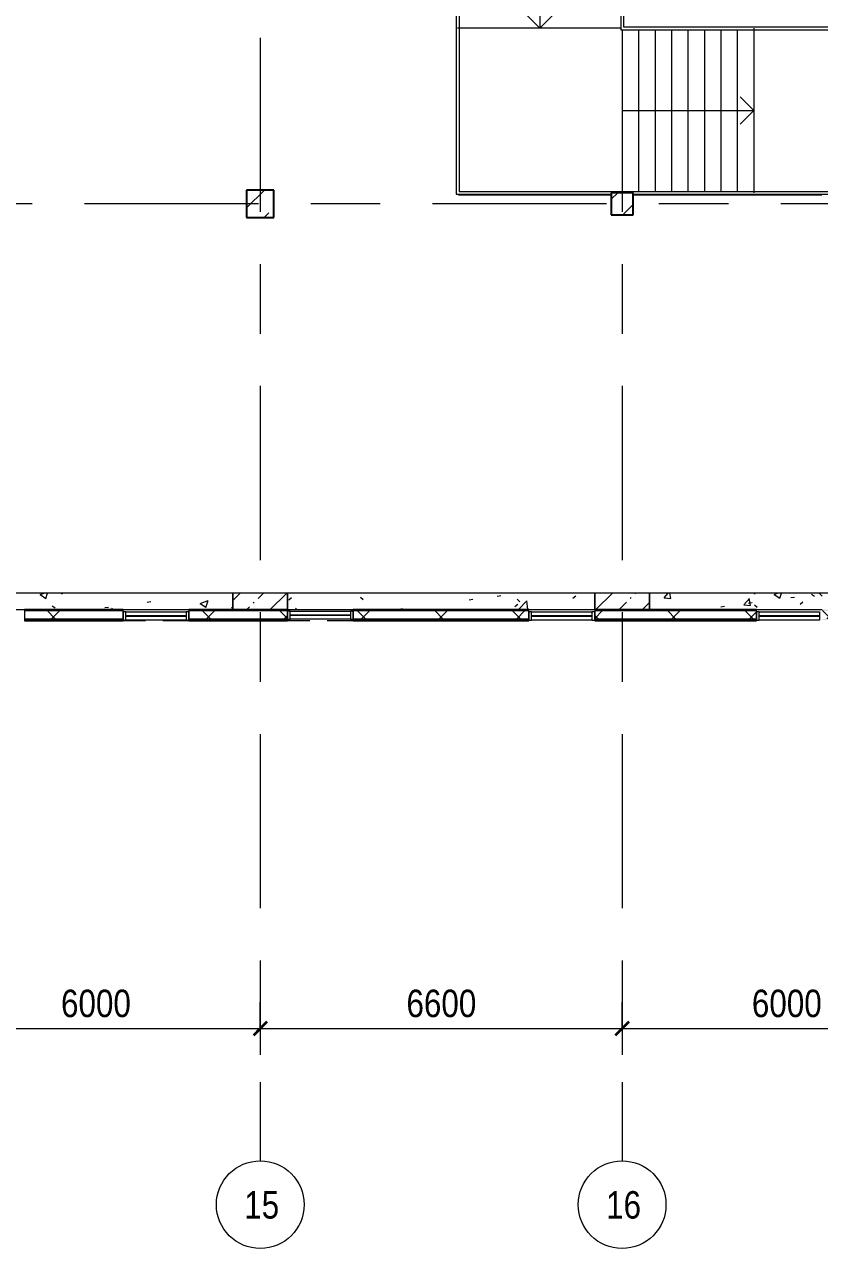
# Model space of a CAD drawing. Header units: millimetres. Extents: x 92932 to 275892, y -43515 to 30371.
# Drawn here: x 124632 to 139132, y -43338 to -21013 of the extents above; entities that cross this region are included whole.
import ezdxf

# ---------------------------------------------------------------- set-up
doc = ezdxf.new("R2010")
doc.units = ezdxf.units.MM
doc.linetypes.add('Осевые', pattern=[6350, 1270, -952.5, 3175, -952.5])
doc.linetypes.add('Сверху', pattern=[793.75, 476.25, -317.5])
for name, color, linetype, lineweight in [('Импосты витража', 7, 'Continuous', 9), ('Импосты витража-1', 7, 'Continuous', 18), ('Колонны', 7, 'Continuous', 9), ('Колонны-1', 7, 'Continuous', 25), ('Контуры', 7, 'Continuous', 9), ('Линии подступенков-1', 7, 'Continuous', 9), ('Линии свеса', 7, 'Continuous', 9), ('Общие ребра', 7, 'Continuous', 9), ('Ограждение', 7, 'Continuous', 9), ('Окна', 7, 'Continuous', 9), ('Окна-1', 7, 'Сверху', 9), ('Оси', 7, 'Continuous', 9), ('Оси-1', 7, 'Осевые', 9), ('Оси-2', 7, 'Continuous', 18), ('Поручни', 7, 'Continuous', 9), ('Размеры', 7, 'Continuous', 9), ('Размеры-200', 7, 'Continuous', 9), ('Стены-1', 7, 'Continuous', 18), ('Стрелки вверх', 7, 'Continuous', 9), ('Штриховка разреза-1', 7, 'Continuous', 9)]:
    doc.layers.add(name, color=color, linetype=linetype, lineweight=lineweight)
doc.styles.add('Arial Narrow', font='Arial Narrow.ttf', dxfattribs={"height": 500})
doc.dimstyles.new('Диагональ_-_2_5_мм_Arial_narrow', dxfattribs={"dimscale": 304.8, "dimtxt": 511.715487, "dimasz": 0.787402, "dimexe": 1.574803, "dimexo": 0.0625, "dimgap": 0.19685, "dimtad": 1, "dimdec": 0, "dimzin": 0, "dimdsep": 46, "dimtxsty": 'Arial Narrow', "dimblk1": 'OBLIQUE', "dimblk2": 'OBLIQUE', "dimsah": 1, "dimcen": 0.09, "dimdle": 1.574803, "dimazin": 0, "dimtfac": 1, "dimtdec": 4, "dimtix": 1, "dimtmove": 0, "dimatfit": 3, "dimfxl": 1.574803, "dimfxlon": 1, "dimtvp": 1, "dimtolj": 1, "dimtzin": 0, "dimarcsym": 2})
pattern_1 = [(45, (0, 0), (-424.264, 424.264), [600, -100, 20, -100]), (45, (0, 424), (-424.264, 424.264), [])]
pattern_2 = [(50, (0, 0), (1457.472, -127.512), [152.4, -1676.4]), (355, (0, 0), (-281.942, 1528.454), [121.92, -1341.12]), (100.451, (121.5, -10.6), (1175.541, 1400.933), [129.52, -1424.721]), (46.184, (0, 406.4), (2168.632, -336.342), [228.6, -2514.6]), (96.636, (180.7, 378.4), (1899.22, 1979.42), [194.28, -2137.08]), (351.184, (0, 406.4), (1899.24, 1979.402), [182.88, -2011.68]), (21, (203.2, 304.8), (1212.915, -818.121), [152.4, -1676.4]), (326, (203.2, 304.8), (494.417, 1473.504), [121.92, -1341.12]), (71.451, (304.3, 236.6), (1707.337, 655.37), [129.52, -1424.721]), (37.5, (0, 0), (24.7094, 676.4402), [67.056, -1257.808, 67.056, -1294.384, -1346.2]), (37.5, (0, 0), (24.7094, 676.4402), [-2686.304, 67.056, -1279.144]), (7.5, (0, 0), (534.5577, 801.4443), [67.056, -709.168, 67.056, -1227.328, -513.08]), (7.5, (0, 0), (534.5577, 801.4443), [-2070.608, 67.056, -446.024]), (327.5, (-453.14, 0), (1084.7275, -45.8312), [67.056, -440.944, 67.056, -1517.904, -2103.12]), (327.5, (-453.14, 0), (1084.7275, -45.8312), [-2092.96, 67.056, -2036.064]), (317.5, (-656.3, 0), (1185.0347, 203.4135), [67.056, -593.344, 67.056, -985.52, -1493.52]), (317.5, (-656.3, 0), (1185.0347, 203.4135), [-1712.976, 67.056, -1426.464])]
pattern_3 = [(0, (0, 0), (812.8, 203.2), [67.056, -542.544, 67.056, -542.544, -3251.2]), (0, (0, 0), (812.8, 203.2), [-1219.2, 67.056, -1152.144, 67.056, -542.544, -1422.4]), (0, (0, 0), (812.8, 203.2), [-3048, 67.056, -339.344, 67.056, -948.944]), (120, (304.8, 101.6), (-582.37636, 602.30545), [67.056, -542.544, 67.056, -542.544, -3251.2]), (120, (304.8, 101.6), (-582.37636, 602.30545), [-1219.2, 67.056, -1152.144, 67.056, -542.544, -1422.4]), (120, (304.8, 101.6), (-582.37636, 602.30545), [-3048, 67.056, -339.344, 67.056, -948.944]), (240, (406.4, 508), (-230.42364, -805.50545), [67.056, -542.544, 67.056, -542.544, -3251.2]), (240, (406.4, 508), (-230.42364, -805.50545), [-1219.2, 67.056, -1152.144, 67.056, -542.544, -1422.4]), (240, (406.4, 508), (-230.42364, -805.50545), [-3048, 67.056, -339.344, 67.056, -948.944])]

# ---------------------------------------------------------------- blocks, each defined once
blk = doc.blocks.new('Колонна 78 - Колонна 40-55-771172-План 3-го этажа на отм_ _2_700')
at = {"layer": 'Колонны'}
h = blk.add_hatch(dxfattribs=at)
h.set_pattern_fill('FP_11', color=256, style=0, pattern_type=2)
h.set_pattern_definition([(45, (-6000, 0), (-493.914, 493.914), []), (45, (-5506.1, 0), (-493.914, 493.914), [873.125, -174.625, 6.706, -167.919])])
h.paths.add_polyline_path([(122682, -24533), (123182, -24533), (123182, -24033), (122682, -24033)], flags=0)
at = {"layer": 'Колонны-1'}
for p, q in [((123182, -24033), (122682, -24033)), ((122682, -24033), (122682, -24533)), ((123182, -24533), (123182, -24033)), ((122682, -24533), (123182, -24533))]:
    blk.add_line(p, q, dxfattribs=at)
blk = doc.blocks.new('Колонна 79 - Колонна 40-55-771184-План 3-го этажа на отм_ _2_700')
at = {"layer": 'Колонны'}
h = blk.add_hatch(dxfattribs=at)
h.set_pattern_fill('FP_3', color=256, style=0, pattern_type=2)
h.set_pattern_definition([(45, (0, 0), (-493.914, 493.914), []), (45, (493.9, 0), (-493.914, 493.914), [873.125, -174.625, 6.706, -167.919])])
h.paths.add_polyline_path([(135732, -24483), (135732, -24083), (135332, -24083), (135332, -24483)], flags=0)
at = {"layer": 'Колонны-1'}
for p, q in [((135732, -24083), (135332, -24083)), ((135332, -24083), (135332, -24483)), ((135732, -24483), (135732, -24083)), ((135332, -24483), (135732, -24483))]:
    blk.add_line(p, q, dxfattribs=at)
blk = doc.blocks.new('M_Окно-Квадратный проем - 1200 x 11450 mm-1434535-План 3-го этажа на отм_ _2_700')
at = {"layer": 'Окна'}
for p, q in [((-608, -102), (-608, 102)), ((592, 102), (592, -102))]:
    blk.add_line(p, q, dxfattribs=at)
at = {"layer": 'Окна-1'}
for p, q in [((-608, 102), (592, 102)), ((592, -102), (-608, -102))]:
    blk.add_line(p, q, dxfattribs=at)
blk = doc.blocks.new('Прямоугольный импост - Прямоугольный импост 1-2125179-План 3-го этажа на отм_ _2_700')
at = {"layer": 'Импосты витража-1'}
for p, q in [((-50, 75), (0, 75)), ((-50, -75), (-50, 75)), ((0, 75), (0, -75)), ((0, -75), (-50, -75))]:
    blk.add_line(p, q, dxfattribs=at)
blk = doc.blocks.new('Прямоугольный импост - Прямоугольный импост 1-2125159-План 3-го этажа на отм_ _2_700')
at = {"layer": 'Импосты витража'}
for p, q in [((106032, 25892), (106582, 25892)), ((106582, 25742), (106032, 25742)), ((106582, 25892), (106582, 25742))]:
    blk.add_line(p, q, dxfattribs=at)
blk = doc.blocks.new('Прямоугольный импост - Прямоугольный импост 1-2125160-План 3-го этажа на отм_ _2_700')
at = {"layer": 'Импосты витража'}
for p, q in [((105482, 25742), (105482, 25892)), ((105482, 25892), (106032, 25892)), ((106032, 25742), (105482, 25742))]:
    blk.add_line(p, q, dxfattribs=at)
blk = doc.blocks.new('Прямоугольный импост - Прямоугольный импост 1-2125180-План 3-го этажа на отм_ _2_700')
at = {"layer": 'Импосты витража-1'}
for p, q in [((0, 75), (-50, 75)), ((-50, 75), (-50, -75)), ((0, -75), (0, 75)), ((-50, -75), (0, -75))]:
    blk.add_line(p, q, dxfattribs=at)
blk = doc.blocks.new('Прямоугольный импост - Прямоугольный импост 1-V9-План 3-го этажа на отм_ _2_700')
at = {"layer": 'Импосты витража-1'}
for p, q in [((-50, 75), (0, 75)), ((-50, -75), (-50, 75)), ((0, 75), (0, -75)), ((0, -75), (-50, -75))]:
    blk.add_line(p, q, dxfattribs=at)
blk = doc.blocks.new('Прямоугольный импост - Прямоугольный импост 1-V10-План 3-го этажа на отм_ _2_700')
at = {"layer": 'Импосты витража-1'}
for p, q in [((0, 75), (-50, 75)), ((-50, 75), (-50, -75)), ((0, -75), (0, 75)), ((-50, -75), (0, -75))]:
    blk.add_line(p, q, dxfattribs=at)
blk = doc.blocks.new('Прямоугольный импост - Прямоугольный импост 1-2125155-План 3-го этажа на отм_ _2_700')
at = {"layer": 'Импосты витража'}
for p, q in [((109057, -31726), (109582, -31726)), ((109582, -31876), (109057, -31876)), ((109582, -31726), (109582, -31876))]:
    blk.add_line(p, q, dxfattribs=at)
blk = doc.blocks.new('Ограждение - Ограждение-7229829-План 3-го этажа на отм_ _2_700')
at = {"layer": 'Поручни'}
for p, q in [((132507, -18083), (132557, -18083)), ((132507, -18083), (132507, -21083)), ((132557, -18083), (132557, -21083)), ((143831, -18671), (143810, -18691)), ((144285, -19994), (143810, -18691)), ((143854, -18662), (143831, -18671)), ((144332, -19977), (143854, -18662)), ((144387, -20276), (144285, -19994)), ((144435, -20258), (144332, -19977)), ((145764, -24057), (144387, -20276)), ((145825, -24078), (144435, -20258)), ((132507, -21083), (132507, -24108)), ((132557, -21083), (132557, -24057)), ((132507, -24108), (135232, -24108)), ((132557, -24057), (135232, -24057)), ((135232, -24057), (135532, -24057)), ((135232, -24108), (135332, -24108)), ((135532, -24057), (137932, -24057)), ((135732, -24108), (137932, -24108)), ((137932, -24057), (138862, -24057)), ((137932, -24108), (138862, -24108)), ((138862, -24057), (139162, -24057)), ((138862, -24108), (139162, -24108)), ((139162, -24057), (141262, -24057)), ((139162, -24108), (141262, -24108)), ((141262, -24057), (145764, -24057)), ((141262, -24108), (145744, -24108)), ((145744, -24108), (145825, -24078))]:
    blk.add_line(p, q, dxfattribs=at)
blk = doc.blocks.new('Ограждение - Ограждение-7229833-План 3-го этажа на отм_ _2_700')
at = {"layer": 'Поручни'}
for p, q in [((135506, -18083), (135557, -18083)), ((135506, -18083), (135506, -21109)), ((135557, -18083), (135557, -21058)), ((135506, -21109), (137932, -21109)), ((135557, -21058), (137932, -21058)), ((137932, -21058), (138862, -21058)), ((137932, -21109), (138862, -21109)), ((138862, -21058), (139162, -21058)), ((138862, -21109), (139162, -21109)), ((139162, -21058), (141262, -21058)), ((139162, -21109), (141262, -21109)), ((141262, -21058), (141288, -21058)), ((141262, -21109), (141297, -21109)), ((141288, -21058), (141458, -20996)), ((141297, -21109), (141523, -21027)), ((141523, -21027), (141510, -20991))]:
    blk.add_line(p, q, dxfattribs=at)
blk = doc.blocks.new('Прямоугольный импост - Прямоугольный импост 1-8292677-План 3-го этажа на отм_ _2_700')
at = {"layer": 'Импосты витража'}
for p, q in [((130004, -31711), (130029, -31711)), ((130029, -31861), (130004, -31861))]:
    blk.add_line(p, q, dxfattribs=at)
blk = doc.blocks.new('Ось сетки - По умолчанию 2-349628-План 3-го этажа на отм_ _2_700')
at = {"layer": 'Оси-2'}
blk.add_circle((0, 0), 4, dxfattribs=at)
blk = doc.blocks.new('DIMBLOCK5-План 3-го этажа на отм_ _2_700')
at = {"layer": 'Размеры-200', "lineweight": 35, "transparency": 16777216}
for points in [[(122932, -39324), (123052, -39204), (122812, -39444)], [(128932, -39324), (129052, -39204), (128812, -39444)]]:
    blk.add_hatch(color=256, dxfattribs=at).paths.add_polyline_path(points, flags=0)
at = {"layer": 'Размеры-200', "transparency": 16777216}
for p, q in [((122932, -38844), (122932, -39804)), ((122932, -39324), (122932, -38844)), ((128932, -38844), (128932, -39804)), ((128932, -39324), (128932, -38844)), ((122932, -39324), (128932, -39324))]:
    blk.add_line(p, q, dxfattribs=at)
at = {"layer": 'Размеры-200', "lineweight": 35, "transparency": 16777216}
for p, q in [((123052, -39204), (122812, -39444)), ((122932, -39324), (123052, -39204)), ((129052, -39204), (128812, -39444)), ((128932, -39324), (129052, -39204)), ((122812, -39444), (122932, -39324)), ((128812, -39444), (128932, -39324))]:
    blk.add_line(p, q, dxfattribs=at)
at = {"layer": 'Размеры-200', "color": 0, "transparency": 16777216, "insert": (125298, -38617), "char_height": 500, "width": 1520.53, "attachment_point": 1, "line_spacing_factor": 0.974696, "style": 'Arial Narrow'}
blk.add_mtext('6000', dxfattribs=at)
blk = doc.blocks.new('_Oblique')
at = {"color": 0, "linetype": 'ByBlock', "lineweight": -2}
blk.add_line((-0.5, -0.5), (0.5, 0.5), dxfattribs=at)
blk = doc.blocks.new('DIMBLOCK6-План 3-го этажа на отм_ _2_700')
at = {"layer": 'Размеры-200', "lineweight": 35, "transparency": 16777216}
for points in [[(128932, -39324), (129052, -39204), (128812, -39444)], [(135532, -39324), (135652, -39204), (135412, -39444)]]:
    blk.add_hatch(color=256, dxfattribs=at).paths.add_polyline_path(points, flags=0)
at = {"layer": 'Размеры-200', "transparency": 16777216}
for p, q in [((128932, -38844), (128932, -39804)), ((128932, -39324), (128932, -38844)), ((135532, -38844), (135532, -39804)), ((135532, -39324), (135532, -38844)), ((128932, -39324), (135532, -39324))]:
    blk.add_line(p, q, dxfattribs=at)
at = {"layer": 'Размеры-200', "lineweight": 35, "transparency": 16777216}
for p, q in [((129052, -39204), (128812, -39444)), ((128932, -39324), (129052, -39204)), ((135652, -39204), (135412, -39444)), ((135532, -39324), (135652, -39204)), ((128812, -39444), (128932, -39324)), ((135412, -39444), (135532, -39324))]:
    blk.add_line(p, q, dxfattribs=at)
at = {"layer": 'Размеры-200', "color": 0, "transparency": 16777216, "insert": (131598, -38617), "char_height": 500, "width": 1520.53, "attachment_point": 1, "line_spacing_factor": 0.974696, "style": 'Arial Narrow'}
blk.add_mtext('6600', dxfattribs=at)
blk = doc.blocks.new('DIMBLOCK7-План 3-го этажа на отм_ _2_700')
at = {"layer": 'Размеры-200', "lineweight": 35, "transparency": 16777216}
for points in [[(135532, -39324), (135652, -39204), (135412, -39444)], [(141532, -39324), (141652, -39204), (141412, -39444)]]:
    blk.add_hatch(color=256, dxfattribs=at).paths.add_polyline_path(points, flags=0)
at = {"layer": 'Размеры-200', "transparency": 16777216}
for p, q in [((135532, -38844), (135532, -39804)), ((135532, -39324), (135532, -38844)), ((141532, -38844), (141532, -39804)), ((141532, -39324), (141532, -38844)), ((135532, -39324), (141532, -39324))]:
    blk.add_line(p, q, dxfattribs=at)
at = {"layer": 'Размеры-200', "lineweight": 35, "transparency": 16777216}
for p, q in [((135652, -39204), (135412, -39444)), ((135532, -39324), (135652, -39204)), ((141652, -39204), (141412, -39444)), ((141532, -39324), (141652, -39204)), ((135412, -39444), (135532, -39324)), ((141412, -39444), (141532, -39324))]:
    blk.add_line(p, q, dxfattribs=at)
at = {"layer": 'Размеры-200', "color": 0, "transparency": 16777216, "insert": (137898, -38617), "char_height": 500, "width": 1520.53, "attachment_point": 1, "line_spacing_factor": 0.974696, "style": 'Arial Narrow'}
blk.add_mtext('6000', dxfattribs=at)

msp = doc.modelspace()

# ---------------------------------------------------------------- hatches: boundary and pattern name
at = {"layer": 'Штриховка разреза-1'}
h = msp.add_hatch(dxfattribs=at)
h.set_pattern_fill('FP_15', color=256, style=0, pattern_type=2)
h.set_pattern_definition(pattern_2)
h.paths.add_polyline_path([(128431.6, -31682.9), (128431.6, -31382.9), (123431.6, -31382.9), (123431.6, -31682.9), (126433.2, -31682.9)], flags=0)
h = msp.add_hatch(dxfattribs=at)
h.set_pattern_fill('FP_1', color=256, style=0, pattern_type=2)
h.set_pattern_definition(pattern_1)
h.paths.add_polyline_path([(128431.6, -31682.9), (129431.6, -31682.9), (129431.6, -31382.9), (128431.6, -31382.9), (128431.6, -31466.9)], flags=0)
h = msp.add_hatch(dxfattribs=at)
h.set_pattern_fill('FP_15', color=256, style=0, pattern_type=2)
h.set_pattern_definition(pattern_2)
h.paths.add_polyline_path([(129431.6, -31682.9), (135031.6, -31682.9), (135031.6, -31382.9), (129431.6, -31382.9), (129431.6, -31466.9)], flags=0)
h = msp.add_hatch(dxfattribs=at)
h.set_pattern_fill('FP_1', color=256, style=0, pattern_type=2)
h.set_pattern_definition(pattern_1)
h.paths.add_polyline_path([(135031.6, -31682.9), (136031.6, -31682.9), (136031.6, -31382.9), (135031.6, -31382.9), (135031.6, -31466.9)], flags=0)
h = msp.add_hatch(dxfattribs=at)
h.set_pattern_fill('FP_15', color=256, style=0, pattern_type=2)
h.set_pattern_definition(pattern_2)
h.paths.add_polyline_path([(139181.6, -31683.5), (139181.6, -31383.5), (136031.6, -31383.5), (136031.6, -31683.5)], flags=0)
h = msp.add_hatch(dxfattribs=at)
h.set_pattern_fill('FP_13', color=256, style=0, pattern_type=2)
h.set_pattern_definition(pattern_3)
h.paths.add_polyline_path([(143031.6, -31703.5), (143031.6, -31683.5), (139181.6, -31683.5), (139181.6, -31703.5), (140625.7, -31703.5)], flags=0)
h.paths.add_polyline_path([(147721.9, -31703.5), (150820.3, -31703.5), (150813, -31683.5), (144231.6, -31683.5), (144231.6, -31703.5)], flags=0)
h.paths.add_polyline_path([(123431.6, -31703.5), (123431.6, -31683.5), (121631.6, -31683.5), (121631.6, -31703.5)], flags=0)
h.paths.add_polyline_path([(129429.1, -31703.5), (129429.1, -31683.5), (127631.6, -31683.5), (127631.6, -31703.5)], flags=0)
h.paths.add_polyline_path([(137981.6, -31703.5), (137981.6, -31683.5), (135031.6, -31683.5), (135031.6, -31703.5)], flags=0)
h.paths.add_polyline_path([(126431.6, -31703.5), (126431.6, -31683.5), (124631.6, -31683.5), (124631.6, -31703.5)], flags=0)
h.paths.add_polyline_path([(130629.1, -31703.5), (133831.6, -31703.5), (133831.6, -31683.5), (130629.1, -31683.5)], flags=0)
h.paths.add_polyline_path([(114431.6, -31703.5), (114431.6, -31683.5), (112631.6, -31683.5), (112631.6, -31703.5)], flags=0)
h.paths.add_polyline_path([(117431.6, -31703.5), (117431.6, -31683.5), (115631.6, -31683.5), (115631.6, -31703.5)], flags=0)
h.paths.add_polyline_path([(118631.6, -31703.5), (120431.6, -31703.5), (120431.6, -31683.5), (118631.6, -31683.5)], flags=0)
h.paths.add_polyline_path([(105144.5, -31703.5), (105431.6, -31703.5), (105431.6, -31683.5), (100386.6, -31683.5), (100386.6, -31703.5)], flags=0)
h.paths.add_polyline_path([(108431.6, -31703.5), (108431.6, -31683.5), (106631.6, -31683.5), (106631.6, -31703.5)], flags=0)
h.paths.add_polyline_path([(109631.6, -31703.5), (111431.6, -31703.5), (111431.6, -31683.5), (109631.6, -31683.5)], flags=0)
h.paths.add_polyline_path([(99886.6, -31703.5), (99886.6, -31683.5), (98048.3, -31683.5), (98048.3, -31703.5)], flags=0)
h = msp.add_hatch(dxfattribs=at)
h.set_pattern_fill('FP_14', color=256, style=0, pattern_type=2)
h.set_pattern_definition([(45, (0, 0), (-707.107, 707.107), []), (135, (0, 0), (-707.107, -707.107), [])])
h.paths.add_polyline_path([(139181.6, -31853.5), (143031.6, -31853.5), (143031.6, -31703.5), (139181.6, -31703.5)], flags=0)
h.paths.add_polyline_path([(150896.2, -31853.5), (150841.6, -31703.5), (144231.6, -31703.5), (144231.6, -31853.5), (150874.9, -31853.5)], flags=0)
h.paths.add_polyline_path([(137981.6, -31853.5), (137981.6, -31703.5), (135031.6, -31703.5), (135031.6, -31853.5)], flags=0)
h.paths.add_polyline_path([(133529.4, -31853.5), (133831.6, -31853.5), (133831.6, -31703.5), (130629.1, -31703.5), (130629.1, -31853.5)], flags=0)
h.paths.add_polyline_path([(127631.6, -31853.5), (129429.1, -31853.5), (129429.1, -31703.5), (127631.6, -31703.5)], flags=0)
h.paths.add_polyline_path([(121631.6, -31853.5), (123431.6, -31853.5), (123431.6, -31703.5), (121631.6, -31703.5)], flags=0)
h.paths.add_polyline_path([(119337, -31853.5), (120431.6, -31853.5), (120431.6, -31703.5), (118631.6, -31703.5), (118631.6, -31853.5)], flags=0)
h.paths.add_polyline_path([(124631.6, -31853.5), (126431.6, -31853.5), (126431.6, -31703.5), (124631.6, -31703.5)], flags=0)
h.paths.add_polyline_path([(114431.6, -31853.5), (114431.6, -31703.5), (112631.6, -31703.5), (112631.6, -31853.5)], flags=0)
h.paths.add_polyline_path([(105431.6, -31853.5), (105431.6, -31703.5), (100386.6, -31703.5), (100386.6, -31853.5), (105144.5, -31853.5)], flags=0)
h.paths.add_polyline_path([(117431.6, -31853.5), (117431.6, -31703.5), (115631.6, -31703.5), (115631.6, -31853.5)], flags=0)
h.paths.add_polyline_path([(99886.6, -31853.5), (99886.6, -31703.5), (98048.3, -31703.5), (98048.3, -31853.5)], flags=0)
h.paths.add_polyline_path([(106631.6, -31853.5), (108431.6, -31853.5), (108431.6, -31703.5), (106631.6, -31703.5)], flags=0)
h.paths.add_polyline_path([(109631.6, -31853.5), (111431.6, -31853.5), (111431.6, -31703.5), (109631.6, -31703.5)], flags=0)
h = msp.add_hatch(dxfattribs=at)
h.set_pattern_fill('FP_13', color=256, style=0, pattern_type=2)
h.set_pattern_definition(pattern_3)
h.paths.add_polyline_path([(150880.4, -31868.5), (151061.3, -31868.5), (151055.8, -31853.5), (144231.6, -31853.5), (144231.6, -31868.5), (147721.9, -31868.5)], flags=0)
h.paths.add_polyline_path([(143031.6, -31868.5), (143031.6, -31853.5), (139181.6, -31853.5), (139181.6, -31868.5), (140625.7, -31868.5)], flags=0)
h.paths.add_polyline_path([(123431.6, -31868.5), (123431.6, -31853.5), (121631.6, -31853.5), (121631.6, -31868.5)], flags=0)
h.paths.add_polyline_path([(130629.1, -31868.5), (133831.6, -31868.5), (133831.6, -31853.5), (130629.1, -31853.5)], flags=0)
h.paths.add_polyline_path([(129429.1, -31868.5), (129429.1, -31853.5), (127631.6, -31853.5), (127631.6, -31868.5)], flags=0)
h.paths.add_polyline_path([(126431.6, -31868.5), (126431.6, -31853.5), (124631.6, -31853.5), (124631.6, -31868.5)], flags=0)
h.paths.add_polyline_path([(137981.6, -31868.5), (137981.6, -31853.5), (135031.6, -31853.5), (135031.6, -31868.5)], flags=0)
h.paths.add_polyline_path([(109631.6, -31868.5), (111431.6, -31868.5), (111431.6, -31853.5), (109631.6, -31853.5)], flags=0)
h.paths.add_polyline_path([(112631.6, -31868.5), (114431.6, -31868.5), (114431.6, -31853.5), (112631.6, -31853.5)], flags=0)
h.paths.add_polyline_path([(106631.6, -31868.5), (108431.6, -31868.5), (108431.6, -31853.5), (106631.6, -31853.5)], flags=0)
h.paths.add_polyline_path([(115631.6, -31868.5), (117431.6, -31868.5), (117431.6, -31853.5), (115631.6, -31853.5)], flags=0)
h.paths.add_polyline_path([(119337, -31868.5), (120431.6, -31868.5), (120431.6, -31853.5), (118631.6, -31853.5), (118631.6, -31868.5)], flags=0)
h.paths.add_polyline_path([(105431.6, -31868.5), (105431.6, -31853.5), (100386.6, -31853.5), (100386.6, -31868.5), (105144.5, -31868.5)], flags=0)
h.paths.add_polyline_path([(99886.6, -31868.5), (99886.6, -31853.5), (98048.3, -31853.5), (98048.3, -31868.5)], flags=0)
h = msp.add_hatch(dxfattribs=at)
h.set_pattern_fill('FP_12', color=256, style=0, pattern_type=2)
h.set_pattern_definition([(45, (0, 0), (-502.8943, 502.8943), []), (45, (0, 762), (-502.8943, 502.8943), [])])
h.paths.add_polyline_path([(151084.5, -31888.5), (151077.2, -31868.5), (144231.6, -31868.5), (144231.6, -31888.5), (150887.6, -31888.5)], flags=0)
h.paths.add_polyline_path([(143031.6, -31888.5), (143031.6, -31868.5), (139181.6, -31868.5), (139181.6, -31888.5), (140625.7, -31888.5)], flags=0)
h.paths.add_polyline_path([(137981.6, -31888.5), (137981.6, -31868.5), (135031.6, -31868.5), (135031.6, -31888.5)], flags=0)
h.paths.add_polyline_path([(121631.6, -31888.5), (123431.6, -31888.5), (123431.6, -31868.5), (121631.6, -31868.5)], flags=0)
h.paths.add_polyline_path([(124631.6, -31888.5), (126431.6, -31888.5), (126431.6, -31868.5), (124631.6, -31868.5)], flags=0)
h.paths.add_polyline_path([(130629.1, -31888.5), (133831.6, -31888.5), (133831.6, -31868.5), (130629.1, -31868.5)], flags=0)
h.paths.add_polyline_path([(127631.6, -31888.5), (129429.1, -31888.5), (129429.1, -31868.5), (127631.6, -31868.5)], flags=0)
h.paths.add_polyline_path([(120431.6, -31888.5), (120431.6, -31868.5), (118631.6, -31868.5), (118631.6, -31888.5), (119337, -31888.5)], flags=0)
h.paths.add_polyline_path([(106631.6, -31888.5), (108431.6, -31888.5), (108431.6, -31868.5), (106631.6, -31868.5)], flags=0)
h.paths.add_polyline_path([(111431.6, -31888.5), (111431.6, -31868.5), (109631.6, -31868.5), (109631.6, -31888.5)], flags=0)
h.paths.add_polyline_path([(105144.5, -31888.5), (105431.6, -31888.5), (105431.6, -31868.5), (100386.6, -31868.5), (100386.6, -31888.5)], flags=0)
h.paths.add_polyline_path([(114431.6, -31888.5), (114431.6, -31868.5), (112631.6, -31868.5), (112631.6, -31888.5)], flags=0)
h.paths.add_polyline_path([(115631.6, -31888.5), (117431.6, -31888.5), (117431.6, -31868.5), (115631.6, -31868.5)], flags=0)
h.paths.add_polyline_path([(99886.6, -31888.5), (99886.6, -31868.5), (98048.3, -31868.5), (98048.3, -31888.5)], flags=0)

# ---------------------------------------------------------------- linework, layer by layer
at = {"layer": 'Контуры'}
for p, q in [((135505.8, -21082.9), (132531.6, -21082.9)), ((135531.6, -21108.7), (135531.6, -24082.9)), ((137931.6, -21082.9), (137931.6, -24082.9)), ((132545.4, -24107.9), (132545.4, -24120.8)), ((137945.4, -24107.9), (137945.4, -24120.8)), ((132545.4, -24120.8), (135331.6, -24120.8)), ((135731.6, -24120.8), (137945.4, -24120.8)), ((137945.4, -24120.8), (139175.4, -24120.8))]:
    msp.add_line(p, q, dxfattribs=at)
at = {"layer": 'Линии подступенков-1'}
for p, q in [((135505.8, -21082.9), (132531.6, -21082.9)), ((135531.6, -21108.7), (135531.6, -24082.9)), ((135831.6, -21108.7), (135831.6, -24057.1)), ((136131.6, -21108.7), (136131.6, -24057.1)), ((136431.6, -21108.7), (136431.6, -24057.1)), ((136731.6, -21108.7), (136731.6, -24057.1)), ((137031.6, -21108.7), (137031.6, -24057.1)), ((137331.6, -21108.7), (137331.6, -24057.1)), ((137631.6, -21108.7), (137631.6, -24057.1)), ((137931.6, -21082.9), (137931.6, -24082.9)), ((135845.4, -24107.9), (135845.4, -24120.8)), ((136145.4, -24107.9), (136145.4, -24120.8)), ((136445.4, -24107.9), (136445.4, -24120.8)), ((136745.4, -24107.9), (136745.4, -24120.8)), ((137045.4, -24107.9), (137045.4, -24120.8)), ((137345.4, -24107.9), (137345.4, -24120.8)), ((137645.4, -24107.9), (137645.4, -24120.8)), ((137945.4, -24107.9), (137945.4, -24120.8))]:
    msp.add_line(p, q, dxfattribs=at)
at = {"layer": 'Линии свеса'}
for p, q in [((135831.6, -21108.7), (135831.6, -24057.1)), ((136131.6, -21108.7), (136131.6, -24057.1)), ((136431.6, -21108.7), (136431.6, -24057.1)), ((136731.6, -21108.7), (136731.6, -24057.1)), ((137031.6, -21108.7), (137031.6, -24057.1)), ((137331.6, -21108.7), (137331.6, -24057.1)), ((137631.6, -21108.7), (137631.6, -24057.1)), ((135845.4, -24107.9), (135845.4, -24120.8)), ((136145.4, -24107.9), (136145.4, -24120.8)), ((136445.4, -24107.9), (136445.4, -24120.8)), ((136745.4, -24107.9), (136745.4, -24120.8)), ((137045.4, -24107.9), (137045.4, -24120.8)), ((137345.4, -24107.9), (137345.4, -24120.8)), ((137645.4, -24107.9), (137645.4, -24120.8))]:
    msp.add_line(p, q, dxfattribs=at)
at = {"layer": 'Общие ребра'}
for p, q in [((128431.6, -31382.9), (123431.6, -31382.9)), ((128431.6, -31382.9), (128431.6, -31682.9)), ((128431.6, -31682.9), (128431.6, -31382.9)), ((129431.6, -31682.9), (129431.6, -31382.9)), ((129431.6, -31382.9), (129431.6, -31682.9)), ((135031.6, -31382.9), (135031.6, -31682.9)), ((135031.6, -31682.9), (135031.6, -31382.9)), ((136031.6, -31682.9), (136031.6, -31383.5)), ((136031.6, -31383.5), (136031.6, -31682.9)), ((124631.6, -31703.5), (126431.6, -31703.5)), ((124631.6, -31853.5), (126431.6, -31853.5)), ((124631.6, -31868.5), (126431.6, -31868.5)), ((127631.6, -31703.5), (129429.1, -31703.5)), ((127631.6, -31853.5), (129429.1, -31853.5)), ((127631.6, -31868.5), (129429.1, -31868.5)), ((130629.1, -31703.5), (133831.6, -31703.5)), ((130629.1, -31853.5), (133831.6, -31853.5)), ((130629.1, -31868.5), (133831.6, -31868.5)), ((135031.6, -31703.5), (137981.6, -31703.5)), ((135031.6, -31853.5), (137981.6, -31853.5)), ((135031.6, -31868.5), (137981.6, -31868.5))]:
    msp.add_line(p, q, dxfattribs=at)
at = {"layer": 'Оси-1'}
for p, q in [((128931.6, 25417.1), (128931.6, -41737.8)), ((135531.6, 25417.1), (135531.6, -41737.8)), ((150171.6, -24282.9), (92932.1, -24282.9)), ((150171.6, -31382.9), (92932.1, -31382.9))]:
    msp.add_line(p, q, dxfattribs=at)
at = {"layer": 'Стены-1'}
for p, q in [((135331.6, -24080.9), (135329.6, -24080.9)), ((135329.6, -24080.9), (135329.6, -24482.9)), ((135331.6, -24482.9), (135331.6, -24080.9)), ((129431.6, -31382.9), (128431.6, -31382.9)), ((135031.6, -31382.9), (129431.6, -31382.9)), ((136031.6, -31382.9), (135031.6, -31382.9)), ((136031.6, -31383.5), (136031.6, -31382.9)), ((139181.6, -31383.5), (136031.6, -31383.5)), ((123431.6, -31682.9), (128431.6, -31682.9)), ((126431.6, -31683.5), (124631.6, -31683.5)), ((124631.6, -31683.5), (124631.6, -31888.5)), ((126431.6, -31888.5), (126431.6, -31683.5)), ((129429.1, -31683.5), (127631.6, -31683.5)), ((127631.6, -31683.5), (127631.6, -31888.5)), ((128431.6, -31682.9), (129431.6, -31682.9)), ((129429.1, -31888.5), (129429.1, -31683.5)), ((129431.6, -31682.9), (135031.6, -31682.9)), ((133831.6, -31683.5), (130629.1, -31683.5)), ((130629.1, -31683.5), (130629.1, -31888.5)), ((133831.6, -31888.5), (133831.6, -31683.5)), ((135031.6, -31682.9), (136031.6, -31682.9)), ((137981.6, -31683.5), (135031.6, -31683.5)), ((135031.6, -31683.5), (135031.6, -31888.5)), ((136031.6, -31682.9), (136031.6, -31683.5)), ((136031.6, -31683.5), (139181.6, -31683.5)), ((137981.6, -31888.5), (137981.6, -31683.5)), ((124631.6, -31888.5), (126431.6, -31888.5)), ((127581.6, -31798.4), (126481.6, -31798.4)), ((126481.6, -31798.4), (126481.6, -31803.4)), ((126481.6, -31803.4), (127581.6, -31803.4)), ((127581.6, -31803.4), (127581.6, -31798.4)), ((127631.6, -31888.5), (129429.1, -31888.5)), ((130579.1, -31783.5), (129479.1, -31783.5)), ((129479.1, -31783.5), (129479.1, -31788.5)), ((129479.1, -31788.5), (130579.1, -31788.5)), ((130579.1, -31788.5), (130579.1, -31783.5)), ((130629.1, -31888.5), (133831.6, -31888.5)), ((134981.6, -31798.4), (133881.6, -31798.4)), ((133881.6, -31798.4), (133881.6, -31803.4)), ((133881.6, -31803.4), (134981.6, -31803.4)), ((134981.6, -31803.4), (134981.6, -31798.4)), ((135031.6, -31888.5), (137981.6, -31888.5)), ((139131.6, -31798.4), (138031.6, -31798.4)), ((138031.6, -31798.4), (138031.6, -31803.4)), ((138031.6, -31803.4), (139131.6, -31803.4)), ((139131.6, -31803.4), (139131.6, -31798.4))]:
    msp.add_line(p, q, dxfattribs=at)
at = {"layer": 'Стрелки вверх'}
for p, q in [((134031.6, -21082.9), (133781.6, -20832.9)), ((134031.6, -20782.9), (134031.6, -21082.9)), ((134031.6, -21082.9), (134281.6, -20832.9)), ((137931.6, -22582.9), (137681.6, -22332.9)), ((135531.6, -22582.9), (135831.6, -22582.9)), ((135831.6, -22582.9), (136131.6, -22582.9)), ((136131.6, -22582.9), (136431.6, -22582.9)), ((136431.6, -22582.9), (136731.6, -22582.9)), ((136731.6, -22582.9), (137031.6, -22582.9)), ((137031.6, -22582.9), (137331.6, -22582.9)), ((137331.6, -22582.9), (137631.6, -22582.9)), ((137631.6, -22582.9), (137931.6, -22582.9)), ((137931.6, -22582.9), (137681.6, -22832.9))]:
    msp.add_line(p, q, dxfattribs=at)

# ---------------------------------------------------------------- block references
at = {"layer": 'Импосты витража', "rotation": 180}
for name, p in [('Прямоугольный импост - Прямоугольный импост 1-2125180-План 3-го этажа на отм_ _2_700', (126431.6, -31800.9)), ('Прямоугольный импост - Прямоугольный импост 1-2125159-План 3-го этажа на отм_ _2_700', (233063.2, -5983.8)), ('Прямоугольный импост - Прямоугольный импост 1-2125160-План 3-го этажа на отм_ _2_700', (233063.2, -5983.8)), ('Прямоугольный импост - Прямоугольный импост 1-2125155-План 3-го этажа на отм_ _2_700', (239060.7, -63587)), ('Прямоугольный импост - Прямоугольный импост 1-2125180-План 3-го этажа на отм_ _2_700', (133831.6, -31800.9)), ('Прямоугольный импост - Прямоугольный импост 1-2125159-План 3-го этажа на отм_ _2_700', (240463.2, -5983.8)), ('Прямоугольный импост - Прямоугольный импост 1-2125160-План 3-го этажа на отм_ _2_700', (240463.2, -5983.8)), ('Прямоугольный импост - Прямоугольный импост 1-2125180-План 3-го этажа на отм_ _2_700', (137981.6, -31800.9)), ('Прямоугольный импост - Прямоугольный импост 1-2125159-План 3-го этажа на отм_ _2_700', (244613.2, -5983.8)), ('Прямоугольный импост - Прямоугольный импост 1-2125160-План 3-го этажа на отм_ _2_700', (244613.2, -5983.8))]:
    msp.add_blockref(name, p, dxfattribs=at)
at = {"layer": 'Импосты витража', "extrusion": (0, 0, -1), "rotation": 180}
for p in [(-127631.6, -31800.9), (-135031.6, -31800.9)]:
    msp.add_blockref('Прямоугольный импост - Прямоугольный импост 1-2125179-План 3-го этажа на отм_ _2_700', p, dxfattribs=at)
at = {"layer": 'Импосты витража', "extrusion": (0, 0, -1)}
msp.add_blockref('Прямоугольный импост - Прямоугольный импост 1-V9-План 3-го этажа на отм_ _2_700', (-129429.1, -31786), dxfattribs=at)
at = {"layer": 'Импосты витража'}
for name, p in [('Прямоугольный импост - Прямоугольный импост 1-8292677-План 3-го этажа на отм_ _2_700', (0, 0)), ('Прямоугольный импост - Прямоугольный импост 1-2125159-План 3-го этажа на отм_ _2_700', (23997.5, -57603.2)), ('Прямоугольный импост - Прямоугольный импост 1-V10-План 3-го этажа на отм_ _2_700', (130629.1, -31786))]:
    msp.add_blockref(name, p, dxfattribs=at)
at = {"layer": 'Колонны'}
for name, p in [('Колонна 78 - Колонна 40-55-771172-План 3-го этажа на отм_ _2_700', (6000, 0)), ('Колонна 79 - Колонна 40-55-771184-План 3-го этажа на отм_ _2_700', (0, 0))]:
    msp.add_blockref(name, p, dxfattribs=at)
at = {"layer": 'Ограждение'}
for name in ['Ограждение - Ограждение-7229829-План 3-го этажа на отм_ _2_700', 'Ограждение - Ограждение-7229833-План 3-го этажа на отм_ _2_700']:
    msp.add_blockref(name, (0, 0), dxfattribs=at)
at = {"layer": 'Окна', "rotation": 180}
for p in [(127023.4, -31786), (130020.9, -31786)]:
    msp.add_blockref('M_Окно-Квадратный проем - 1200 x 11450 mm-1434535-План 3-го этажа на отм_ _2_700', p, dxfattribs=at)
at = {"layer": 'Оси-2', "xscale": 199.9999999999999, "yscale": 199.9999999999999, "zscale": 199.9999999999999, "rotation": 180}
for p in [(128931.6, -42537.8), (135531.6, -42537.8)]:
    msp.add_blockref('Ось сетки - По умолчанию 2-349628-План 3-го этажа на отм_ _2_700', p, dxfattribs=at)

# ---------------------------------------------------------------- texts
at = {"layer": 'Оси', "char_height": 500, "width": 769.62, "attachment_point": 1, "style": 'Arial Narrow'}
for s, insert in [('15', (128639.4, -42291.7)), ('16', (135239.4, -42291.7))]:
    msp.add_mtext(s, dxfattribs=dict(at, insert=insert))

# ---------------------------------------------------------------- dimensions: what is measured, and where the dimension line sits
at = {"layer": 'Размеры'}
for base, p1, p2, override, picture, middle in [((128931.6, -39323.6), (122931.6, -38843.6), (128931.6, -38843.6), {"dimpost": '<>', "dimfxl": 6000}, 'DIMBLOCK5-План 3-го этажа на отм_ _2_700', (125931.6, -39008.3)), ((135531.6, -39323.6), (128931.6, -38843.6), (135531.6, -38843.6), {"dimpost": '<>', "dimfxl": 6600}, 'DIMBLOCK6-План 3-го этажа на отм_ _2_700', (132231.6, -39008.3)), ((141531.6, -39323.6), (135531.6, -38843.6), (141531.6, -38843.6), {"dimpost": '<>', "dimfxl": 6000}, 'DIMBLOCK7-План 3-го этажа на отм_ _2_700', (138531.6, -39008.3))]:
    dim = msp.add_linear_dim(base=base, p1=p1, p2=p2, dimstyle='Диагональ_-_2_5_мм_Arial_narrow', override=override, dxfattribs=at)
    dim.commit()
    dim.dimension.update_dxf_attribs({"geometry": picture, "text_midpoint": middle})

doc.saveas('drawing.dxf')
